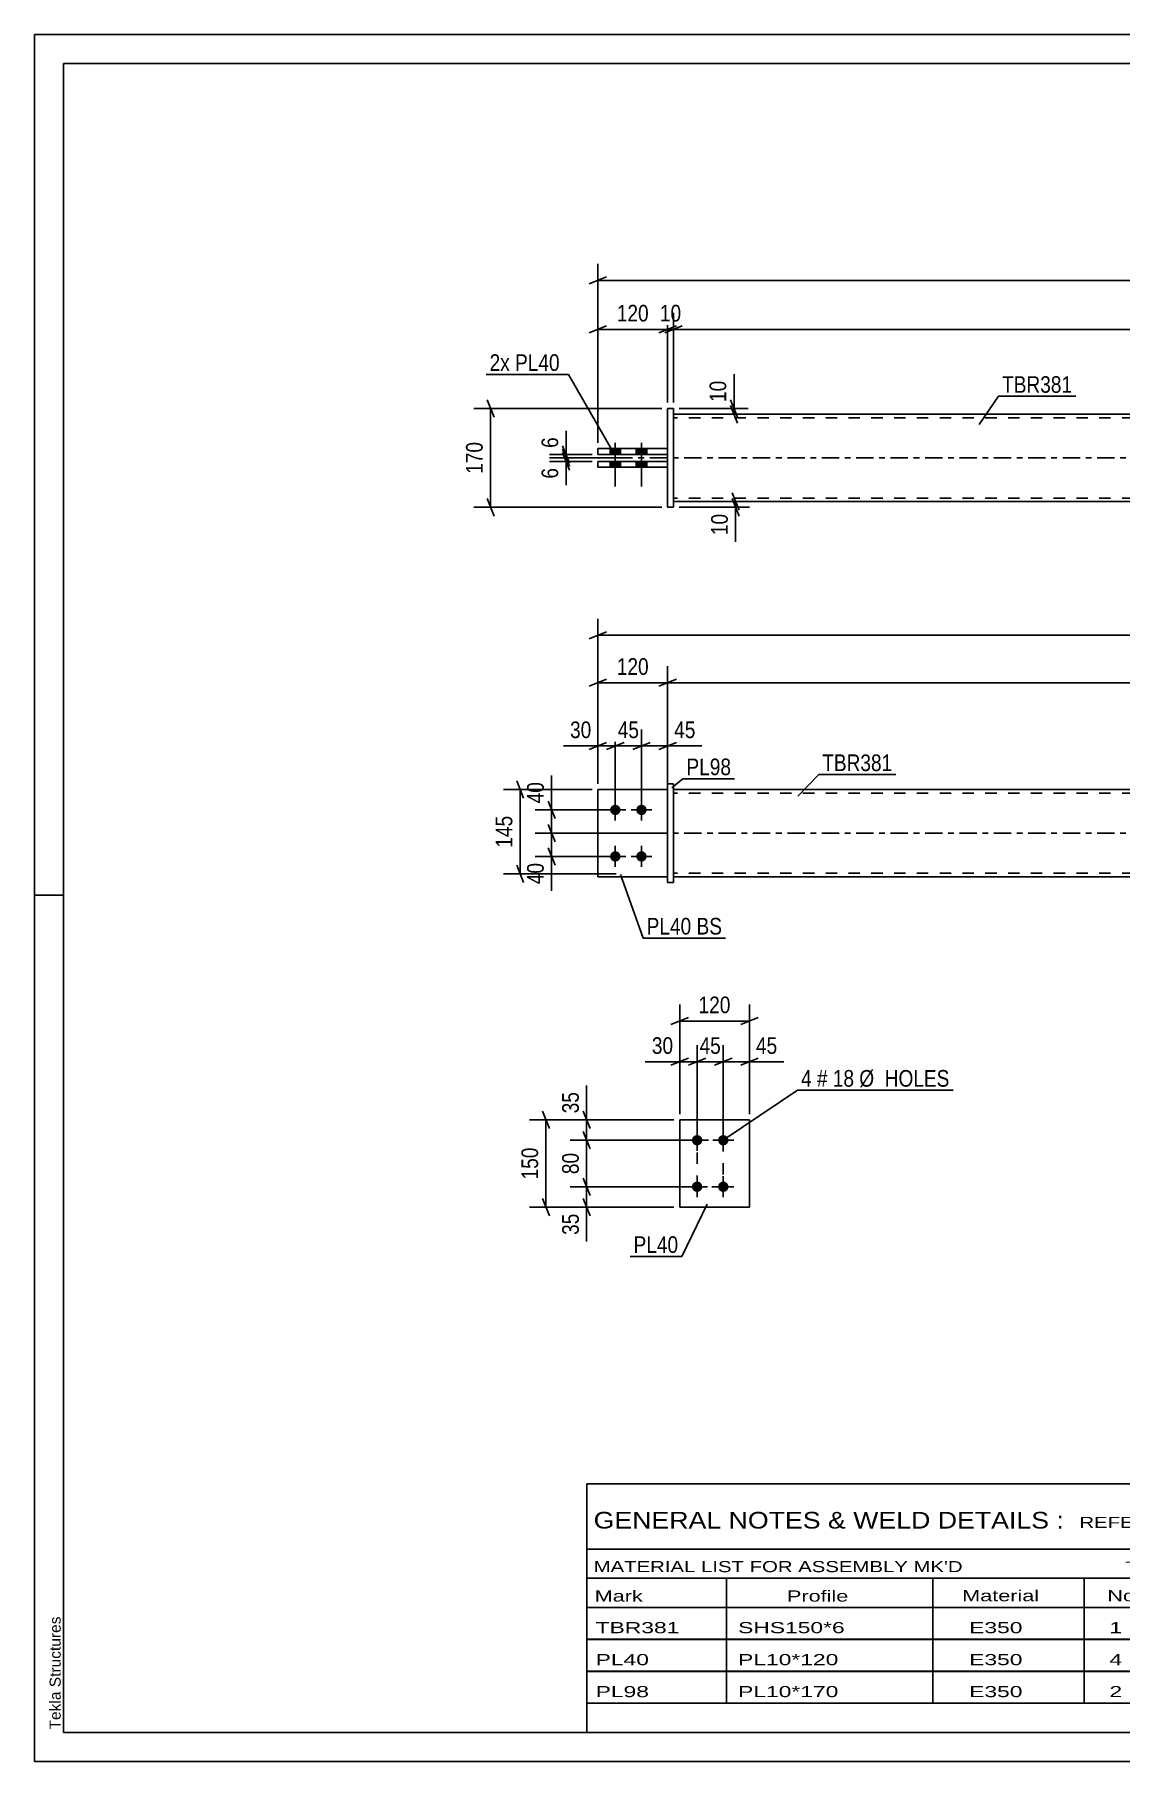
# Model space of a CAD drawing. Header units: millimetres. Extents: x 0 to 420, y 0 to 297.
# Drawn here: x 0 to 186.8, y 0 to 297 of the extents above; entities that cross this region are included whole.
import ezdxf

# ---------------------------------------------------------------- set-up
doc = ezdxf.new("R2010")
doc.units = ezdxf.units.MM
doc.linetypes.add('DXK_LINE_DOT2', pattern=[3.9198, 1.9599, -1.9599])
doc.linetypes.add('DXK_LINE_DOT3', pattern=[5.9187, 2.979, -0.9799, 0.9799, -0.9799])
doc.styles.add('Arial', font='ARIAL.TTF', dxfattribs={"height": 0.2})
doc.styles.add('Arial Narrow', font='ARIALN.TTF', dxfattribs={"height": 0.2})

# ---------------------------------------------------------------- blocks, each defined once
blk = doc.blocks.new('Unknown-580550349-1162')
at = {"color": 5, "linetype": 'Continuous'}
for p, q in [((420, 297), (0, 297)), ((0, 297), (0, 0)), ((0, 292), (0, 297)), ((415, 292), (5, 292)), ((5, 292), (5, 5)), ((5, 149), (0, 149)), ((0, 0), (0, 5)), ((5, 5), (415, 5)), ((0, 0), (420, 0))]:
    blk.add_line(p, q, dxfattribs=at)
at = {"color": 174, "linetype": 'Continuous', "style": 'Arial'}
blk.add_text('Tekla Structures', height=1.9102, rotation=90, dxfattribs=at).set_placement((4.5, 5.5))
blk = doc.blocks.new('Part-580550349-1800 - 1768')
at = {"color": 2, "linetype": 'Continuous'}
for p, q in [((109.88, 168.15), (108.88, 168.15)), ((108.88, 168.15), (108.88, 151.15)), ((109.88, 151.15), (109.88, 168.15)), ((108.88, 151.15), (109.88, 151.15))]:
    blk.add_line(p, q, dxfattribs=at)
blk = doc.blocks.new('Part-580550349-1795 - 1768')
at = {"color": 2, "linetype": 'Continuous'}
for p, q in [((108.88, 167.15), (96.88, 167.15)), ((96.88, 152.15), (96.88, 167.15)), ((108.88, 152.15), (96.88, 152.15))]:
    blk.add_line(p, q, dxfattribs=at)
at = {"color": 7, "linetype": 'DXK_LINE_DOT2'}
blk.add_line((108.88, 152.15), (108.88, 167.15), dxfattribs=at)
blk = doc.blocks.new('Part-580550349-1790 - 1768')
at = {"color": 7, "linetype": 'DXK_LINE_DOT2'}
for p, q in [((108.88, 167.15), (96.88, 167.15)), ((96.88, 167.15), (96.88, 152.15)), ((108.88, 152.15), (108.88, 167.15)), ((96.88, 152.15), (108.88, 152.15))]:
    blk.add_line(p, q, dxfattribs=at)
blk = doc.blocks.new('Part-580550349-1805 - 1768')
at = {"color": 2, "linetype": 'Continuous'}
for p, q in [((109.88, 167.15), (334.02, 167.15)), ((109.88, 152.15), (334.02, 152.15))]:
    blk.add_line(p, q, dxfattribs=at)
at = {"color": 7, "linetype": 'DXK_LINE_DOT2'}
for p, q in [((109.88, 152.15), (109.88, 167.15)), ((334.02, 166.55), (109.88, 166.55)), ((334.02, 152.15), (334.02, 167.15)), ((334.02, 152.75), (109.88, 152.75))]:
    blk.add_line(p, q, dxfattribs=at)
at = {"color": 7, "linetype": 'DXK_LINE_DOT3'}
blk.add_line((99.88, 159.65), (344.02, 159.65), dxfattribs=at)
blk = doc.blocks.new('Bolt-580550349-1807 - 1768')
at = {"linetype": 'Continuous'}
for points in [[(99.88, 162.75, -1), (99.88, 164.55, -1)], [(104.38, 162.75, -1), (104.38, 164.55, -1)], [(99.88, 154.75, -1), (99.88, 156.55, -1)], [(104.38, 154.75, -1), (104.38, 156.55, -1)]]:
    blk.add_hatch(color=1, dxfattribs=at).paths.add_polyline_path(points)
at = {"color": 1, "linetype": 'Continuous'}
for p, q in [((101.68, 163.65), (98.08, 163.65)), ((99.88, 161.85), (99.88, 165.45)), ((106.18, 163.65), (102.58, 163.65)), ((104.38, 161.85), (104.38, 165.45)), ((99.88, 153.85), (99.88, 157.45)), ((104.38, 153.85), (104.38, 157.45)), ((101.68, 155.65), (98.08, 155.65)), ((106.18, 155.65), (102.58, 155.65))]:
    blk.add_line(p, q, dxfattribs=at)
blk = doc.blocks.new('Part-580550349-2101 - 2079')
at = {"color": 2, "linetype": 'Continuous'}
for p, q in [((108.88, 223.59), (96.88, 223.59)), ((96.88, 222.59), (96.88, 223.59)), ((108.88, 222.59), (96.88, 222.59))]:
    blk.add_line(p, q, dxfattribs=at)
at = {"color": 7, "linetype": 'DXK_LINE_DOT2'}
blk.add_line((108.88, 222.59), (108.88, 223.59), dxfattribs=at)
blk = doc.blocks.new('Part-580550349-2107 - 2079')
at = {"color": 2, "linetype": 'Continuous'}
for p, q in [((109.88, 231.69), (334.02, 231.69)), ((109.88, 216.69), (334.02, 216.69))]:
    blk.add_line(p, q, dxfattribs=at)
at = {"color": 7, "linetype": 'DXK_LINE_DOT2'}
for p, q in [((109.88, 216.69), (109.88, 231.69)), ((334.02, 231.69), (334.02, 216.69)), ((334.02, 231.09), (109.88, 231.09)), ((334.02, 217.29), (109.88, 217.29))]:
    blk.add_line(p, q, dxfattribs=at)
at = {"color": 7, "linetype": 'DXK_LINE_DOT3'}
blk.add_line((99.88, 224.19), (344.02, 224.19), dxfattribs=at)
blk = doc.blocks.new('Part-580550349-2096 - 2079')
at = {"color": 2, "linetype": 'Continuous'}
for p, q in [((96.88, 225.79), (108.88, 225.79)), ((96.88, 224.79), (96.88, 225.79)), ((108.88, 224.79), (96.88, 224.79))]:
    blk.add_line(p, q, dxfattribs=at)
at = {"color": 7, "linetype": 'DXK_LINE_DOT2'}
blk.add_line((108.88, 225.79), (108.88, 224.79), dxfattribs=at)
blk = doc.blocks.new('Part-580550349-2102 - 2079')
at = {"color": 2, "linetype": 'Continuous'}
for p, q in [((109.88, 232.69), (108.88, 232.69)), ((108.88, 232.69), (108.88, 215.69)), ((109.88, 215.69), (109.88, 232.69)), ((108.88, 215.69), (109.88, 215.69))]:
    blk.add_line(p, q, dxfattribs=at)
blk = doc.blocks.new('Bolt-580550349-2109 - 2079')
at = {"linetype": 'Continuous'}
for points in [[(98.98, 224.79), (100.78, 224.79), (100.78, 225.79), (98.98, 225.79)], [(98.98, 224.79), (100.78, 224.79), (100.78, 225.79), (98.98, 225.79)], [(103.48, 224.79), (105.28, 224.79), (105.28, 225.79), (103.48, 225.79)], [(103.48, 224.79), (105.28, 224.79), (105.28, 225.79), (103.48, 225.79)], [(98.98, 222.59), (100.78, 222.59), (100.78, 223.59), (98.98, 223.59)], [(98.98, 222.59), (100.78, 222.59), (100.78, 223.59), (98.98, 223.59)], [(103.48, 222.59), (105.28, 222.59), (105.28, 223.59), (103.48, 223.59)], [(103.48, 222.59), (105.28, 222.59), (105.28, 223.59), (103.48, 223.59)]]:
    blk.add_hatch(color=1, dxfattribs=at).paths.add_polyline_path(points)
at = {"color": 1, "linetype": 'Continuous'}
for p, q in [((98.98, 225.79), (98.98, 224.79)), ((98.98, 225.79), (98.98, 224.79)), ((99.88, 226.79), (99.88, 219.29)), ((99.88, 226.79), (99.88, 219.29)), ((100.78, 225.79), (100.78, 224.79)), ((100.78, 225.79), (100.78, 224.79)), ((103.48, 225.79), (103.48, 224.79)), ((103.48, 225.79), (103.48, 224.79)), ((104.38, 226.79), (104.38, 219.29)), ((104.38, 226.79), (104.38, 219.29)), ((105.28, 225.79), (105.28, 224.79)), ((105.28, 225.79), (105.28, 224.79)), ((98.98, 223.59), (98.98, 222.59)), ((98.98, 223.59), (98.98, 222.59)), ((100.78, 223.59), (100.78, 222.59)), ((100.78, 223.59), (100.78, 222.59)), ((103.48, 223.59), (103.48, 222.59)), ((103.48, 223.59), (103.48, 222.59)), ((105.28, 223.59), (105.28, 222.59)), ((105.28, 223.59), (105.28, 222.59))]:
    blk.add_line(p, q, dxfattribs=at)
blk = doc.blocks.new('Bolt-580550349-1445 - 1411')
at = {"linetype": 'Continuous'}
for points in [[(113.95, 105.94, -1), (113.95, 107.74, -1)], [(118.45, 105.94, -1), (118.45, 107.74, -1)], [(113.95, 97.94, -1), (113.95, 99.74, -1)], [(118.45, 97.94, -1), (118.45, 99.74, -1)]]:
    blk.add_hatch(color=1, dxfattribs=at).paths.add_polyline_path(points)
at = {"color": 1, "linetype": 'Continuous'}
for p, q in [((113.95, 105.04), (113.95, 108.64)), ((118.45, 105.04), (118.45, 108.64)), ((115.75, 106.84), (112.15, 106.84)), ((120.25, 106.84), (116.65, 106.84)), ((115.75, 98.84), (112.15, 98.84)), ((113.95, 97.04), (113.95, 100.64)), ((120.25, 98.84), (116.65, 98.84)), ((118.45, 97.04), (118.45, 100.64))]:
    blk.add_line(p, q, dxfattribs=at)
blk = doc.blocks.new('Part-580550349-1460 - 1411')
at = {"color": 2, "linetype": 'Continuous'}
for p, q in [((110.95, 95.34), (110.95, 110.34)), ((110.95, 110.34), (122.95, 110.34)), ((122.95, 95.34), (122.95, 110.34)), ((110.95, 95.34), (122.95, 95.34))]:
    blk.add_line(p, q, dxfattribs=at)
blk = doc.blocks.new('Rectangle-580550349-1545 - 1411')
at = {"color": 1, "linetype": 'DXK_LINE_DOT2'}
blk.add_lwpolyline([(113.95, 106.84), (118.45, 106.84), (118.45, 98.84), (113.95, 98.84), (113.95, 106.84)], close=True, dxfattribs=at)
blk = doc.blocks.new('StraightDimension-580550349-1939 - 1768')
at = {"color": 7, "linetype": 'Continuous'}
for p, q in [((96.88, 168.15), (96.88, 188.38)), ((108.88, 160.65), (108.88, 188.38)), ((95.38, 184.93), (98.38, 186.13)), ((96.88, 185.53), (108.88, 185.53)), ((110.38, 186.13), (107.38, 184.93))]:
    blk.add_line(p, q, dxfattribs=at)
at = {"color": 0}
blk.add_wipeout([(106.22, 186.28), (106.22, 190.48), (99.54, 190.48), (99.54, 186.28)], dxfattribs=at)
at = {"color": 3, "style": 'Arial Narrow'}
blk.add_text('120', height=2.863, dxfattribs=at).set_placement((100.14, 186.88))
blk = doc.blocks.new('StraightDimension-580550349-1811 - 1768')
at = {"color": 7, "linetype": 'Continuous'}
for p, q in [((98.88, 163.65), (86.07, 163.65)), ((88.32, 165.15), (89.52, 162.15)), ((88.92, 159.65), (88.92, 163.65)), ((89.52, 158.15), (88.32, 161.15)), ((107.88, 159.65), (86.07, 159.65))]:
    blk.add_line(p, q, dxfattribs=at)
at = {"color": 0}
blk.add_wipeout([(88.17, 169.04), (83.97, 169.04), (83.97, 164.18), (88.17, 164.18)], dxfattribs=at)
at = {"color": 7, "linetype": 'Continuous'}
blk.add_line((88.92, 163.65), (88.92, 169.56), dxfattribs=at)
blk.add_line((88.92, 163.65), (88.92, 169.56), dxfattribs=at)
at = {"color": 3, "style": 'Arial Narrow'}
blk.add_text('40', height=2.863, rotation=90.0002, dxfattribs=at).set_placement((87.57, 164.78))
blk = doc.blocks.new('StraightDimension-580550349-1820 - 1768')
at = {"color": 7, "linetype": 'Continuous'}
for p, q in [((88.32, 161.15), (89.52, 158.15)), ((107.88, 159.65), (86.07, 159.65)), ((88.92, 155.65), (88.92, 159.65)), ((98.88, 155.65), (86.07, 155.65)), ((89.52, 154.15), (88.32, 157.15))]:
    blk.add_line(p, q, dxfattribs=at)
at = {"color": 0}
blk.add_wipeout([(88.17, 155.13), (83.97, 155.13), (83.97, 150.27), (88.17, 150.27)], dxfattribs=at)
at = {"color": 7, "linetype": 'Continuous'}
blk.add_line((88.92, 155.65), (88.92, 149.75), dxfattribs=at)
blk.add_line((88.92, 155.65), (88.92, 149.75), dxfattribs=at)
at = {"color": 3, "style": 'Arial Narrow'}
blk.add_text('40', height=2.863, rotation=90.0002, dxfattribs=at).set_placement((87.57, 150.87))
blk = doc.blocks.new('StraightDimension-580550349-1830 - 1768')
at = {"color": 7, "linetype": 'Continuous'}
for p, q in [((95.88, 167.15), (80.67, 167.15)), ((84.12, 165.65), (82.92, 168.65)), ((83.52, 152.65), (83.52, 167.15)), ((100.01, 152.65), (80.67, 152.65)), ((82.92, 154.15), (84.12, 151.15))]:
    blk.add_line(p, q, dxfattribs=at)
at = {"color": 0}
blk.add_wipeout([(82.77, 163.25), (78.57, 163.25), (78.57, 156.56), (82.77, 156.56)], dxfattribs=at)
at = {"color": 3, "style": 'Arial Narrow'}
blk.add_text('145', height=2.863, rotation=90.0002, dxfattribs=at).set_placement((82.17, 157.16))
blk = doc.blocks.new('StraightDimension-580550349-1852 - 1768')
at = {"color": 7, "linetype": 'Continuous'}
for p, q in [((95.38, 174.05), (98.38, 175.25)), ((96.88, 168.15), (96.88, 177.5)), ((101.38, 175.25), (98.38, 174.05)), ((99.88, 164.65), (99.88, 177.5)), ((96.88, 174.65), (99.88, 174.65))]:
    blk.add_line(p, q, dxfattribs=at)
at = {"color": 0}
blk.add_wipeout([(96.36, 175.4), (96.36, 179.6), (91.5, 179.6), (91.5, 175.4)], dxfattribs=at)
at = {"color": 7, "linetype": 'Continuous'}
blk.add_line((96.88, 174.65), (90.98, 174.65), dxfattribs=at)
blk.add_line((96.88, 174.65), (90.98, 174.65), dxfattribs=at)
at = {"color": 3, "style": 'Arial Narrow'}
blk.add_text('30', height=2.863, dxfattribs=at).set_placement((92.1, 176))
blk = doc.blocks.new('StraightDimension-580550349-1868 - 1768')
at = {"color": 7, "linetype": 'Continuous'}
for p, q in [((98.38, 174.05), (101.38, 175.25)), ((99.88, 164.65), (99.88, 177.5)), ((105.88, 175.25), (102.88, 174.05)), ((104.38, 164.65), (104.38, 177.5)), ((99.88, 174.65), (104.38, 174.65))]:
    blk.add_line(p, q, dxfattribs=at)
at = {"color": 0}
blk.add_wipeout([(104.56, 175.4), (104.56, 179.6), (99.7, 179.6), (99.7, 175.4)], dxfattribs=at)
at = {"color": 3, "style": 'Arial Narrow'}
blk.add_text('45', height=2.863, dxfattribs=at).set_placement((100.3, 176))
blk = doc.blocks.new('StraightDimension-580550349-1881 - 1768')
at = {"color": 7, "linetype": 'Continuous'}
for p, q in [((102.88, 174.05), (105.88, 175.25)), ((104.38, 164.65), (104.38, 177.5)), ((110.38, 175.25), (107.38, 174.05)), ((108.88, 168.15), (108.88, 177.5)), ((104.38, 174.65), (108.88, 174.65))]:
    blk.add_line(p, q, dxfattribs=at)
at = {"color": 0}
blk.add_wipeout([(114.26, 175.4), (114.26, 179.6), (109.41, 179.6), (109.41, 175.4)], dxfattribs=at)
at = {"color": 7, "linetype": 'Continuous'}
blk.add_line((108.88, 174.65), (114.79, 174.65), dxfattribs=at)
blk.add_line((108.88, 174.65), (114.79, 174.65), dxfattribs=at)
at = {"color": 3, "style": 'Arial Narrow'}
blk.add_text('45', height=2.863, dxfattribs=at).set_placement((110.01, 176))
blk = doc.blocks.new('StraightDimension-580550349-1917 - 1768')
at = {"color": 7, "linetype": 'Continuous'}
for p, q in [((108.88, 160.65), (108.88, 188.38)), ((335.02, 168.15), (335.02, 188.38)), ((110.38, 186.13), (107.38, 184.93)), ((108.88, 185.53), (335.02, 185.53)), ((333.52, 184.93), (336.52, 186.13))]:
    blk.add_line(p, q, dxfattribs=at)
at = {"color": 0}
blk.add_wipeout([(226.21, 186.28), (226.21, 190.48), (217.69, 190.48), (217.69, 186.28)], dxfattribs=at)
at = {"color": 3, "style": 'Arial Narrow'}
blk.add_text('2261', height=2.863, dxfattribs=at).set_placement((218.29, 186.88))
blk = doc.blocks.new('StraightDimension-580550349-3765 - 1768')
at = {"color": 7, "linetype": 'Continuous'}
for p, q in [((96.88, 168.15), (96.88, 196.53)), ((347.02, 168.15), (347.02, 196.53)), ((98.38, 194.28), (95.38, 193.08)), ((96.88, 193.68), (347.02, 193.68)), ((345.52, 193.08), (348.52, 194.28))]:
    blk.add_line(p, q, dxfattribs=at)
at = {"color": 0}
blk.add_wipeout([(226.21, 194.43), (226.21, 198.63), (217.69, 198.63), (217.69, 194.43)], dxfattribs=at)
at = {"color": 3, "style": 'Arial Narrow'}
blk.add_text('2501', height=2.863, dxfattribs=at).set_placement((218.29, 195.03))
blk = doc.blocks.new('StraightDimension-580550349-2121 - 2079')
at = {"color": 7, "linetype": 'Continuous'}
for p, q in [((90.81, 226.29), (92.01, 223.29)), ((95.88, 224.79), (88.56, 224.79)), ((101.13, 224.19), (88.56, 224.19)), ((92.01, 222.69), (90.81, 225.69)), ((91.41, 224.19), (91.41, 224.79))]:
    blk.add_line(p, q, dxfattribs=at)
at = {"color": 0}
blk.add_wipeout([(90.66, 228.34), (86.46, 228.34), (86.46, 225.31), (90.66, 225.31)], dxfattribs=at)
at = {"color": 7, "linetype": 'Continuous'}
blk.add_line((91.41, 224.79), (91.41, 228.87), dxfattribs=at)
blk.add_line((91.41, 224.79), (91.41, 228.87), dxfattribs=at)
at = {"color": 3, "style": 'Arial Narrow'}
blk.add_text('6', height=2.86, rotation=90.0002, dxfattribs=at).set_placement((90.06, 225.91))
blk = doc.blocks.new('StraightDimension-580550349-2131 - 2079')
at = {"color": 7, "linetype": 'Continuous'}
for p, q in [((101.13, 224.19), (88.56, 224.19)), ((95.88, 223.59), (88.56, 223.59)), ((90.81, 225.69), (92.01, 222.69)), ((92.01, 222.09), (90.81, 225.09)), ((91.41, 223.59), (91.41, 224.19))]:
    blk.add_line(p, q, dxfattribs=at)
at = {"color": 0}
blk.add_wipeout([(90.66, 223.06), (86.46, 223.06), (86.46, 220.03), (90.66, 220.03)], dxfattribs=at)
at = {"color": 7, "linetype": 'Continuous'}
blk.add_line((91.41, 223.59), (91.41, 219.51), dxfattribs=at)
blk.add_line((91.41, 223.59), (91.41, 219.51), dxfattribs=at)
at = {"color": 3, "style": 'Arial Narrow'}
blk.add_text('6', height=2.86, rotation=90.0002, dxfattribs=at).set_placement((90.06, 220.63))
blk = doc.blocks.new('StraightDimension-580550349-2142 - 2079')
at = {"color": 7, "linetype": 'Continuous'}
for p, q in [((107.88, 232.69), (75.57, 232.69)), ((79.02, 231.19), (77.82, 234.19)), ((78.42, 215.69), (78.42, 232.69)), ((77.82, 217.19), (79.02, 214.19)), ((107.88, 215.69), (75.57, 215.69))]:
    blk.add_line(p, q, dxfattribs=at)
at = {"color": 0}
blk.add_wipeout([(77.67, 227.53), (73.47, 227.53), (73.47, 220.85), (77.67, 220.85)], dxfattribs=at)
at = {"color": 3, "style": 'Arial Narrow'}
blk.add_text('170', height=2.863, rotation=90.0002, dxfattribs=at).set_placement((77.07, 221.45))
blk = doc.blocks.new('StraightDimension-580550349-2169 - 2079')
at = {"color": 7, "linetype": 'Continuous'}
for p, q in [((110.88, 232.69), (122.71, 232.69)), ((110.88, 231.69), (122.71, 231.69)), ((119.71, 234.19), (120.91, 231.19)), ((120.91, 230.19), (119.71, 233.19)), ((120.31, 231.69), (120.31, 232.69))]:
    blk.add_line(p, q, dxfattribs=at)
at = {"color": 0}
blk.add_wipeout([(119.56, 238.07), (115.36, 238.07), (115.36, 233.21), (119.56, 233.21)], dxfattribs=at)
at = {"color": 7, "linetype": 'Continuous'}
blk.add_line((120.31, 232.69), (120.31, 238.59), dxfattribs=at)
blk.add_line((120.31, 232.69), (120.31, 238.59), dxfattribs=at)
at = {"color": 3, "style": 'Arial Narrow'}
blk.add_text('10', height=2.863, rotation=90.0002, dxfattribs=at).set_placement((118.96, 233.81))
blk = doc.blocks.new('StraightDimension-580550349-2180 - 2079')
at = {"color": 7, "linetype": 'Continuous'}
for p, q in [((119.98, 218.19), (121.18, 215.19)), ((121.18, 214.19), (119.98, 217.19)), ((110.88, 216.69), (122.98, 216.69)), ((110.88, 215.69), (122.98, 215.69)), ((120.58, 215.69), (120.58, 216.69))]:
    blk.add_line(p, q, dxfattribs=at)
at = {"color": 0}
blk.add_wipeout([(119.83, 215.16), (115.63, 215.16), (115.63, 210.31), (119.83, 210.31)], dxfattribs=at)
at = {"color": 7, "linetype": 'Continuous'}
blk.add_line((120.58, 215.69), (120.58, 209.78), dxfattribs=at)
blk.add_line((120.58, 215.69), (120.58, 209.78), dxfattribs=at)
at = {"color": 3, "style": 'Arial Narrow'}
blk.add_text('10', height=2.863, rotation=90.0002, dxfattribs=at).set_placement((119.23, 210.91))
blk = doc.blocks.new('StraightDimension-580550349-2200 - 2079')
at = {"color": 7, "linetype": 'Continuous'}
for p, q in [((95.38, 245.7), (98.38, 246.9)), ((96.88, 226.79), (96.88, 249.15)), ((110.38, 246.9), (107.38, 245.7)), ((108.88, 233.69), (108.88, 249.15)), ((96.88, 246.3), (108.88, 246.3))]:
    blk.add_line(p, q, dxfattribs=at)
at = {"color": 0}
blk.add_wipeout([(106.22, 247.05), (106.22, 251.25), (99.54, 251.25), (99.54, 247.05)], dxfattribs=at)
at = {"color": 3, "style": 'Arial Narrow'}
blk.add_text('120', height=2.863, dxfattribs=at).set_placement((100.14, 247.65))
blk = doc.blocks.new('StraightDimension-580550349-2210 - 2079')
at = {"color": 7, "linetype": 'Continuous'}
for p, q in [((107.38, 245.7), (110.38, 246.9)), ((111.38, 246.9), (108.38, 245.7)), ((108.88, 233.69), (108.88, 249.15)), ((109.88, 233.69), (109.88, 249.15)), ((108.88, 246.3), (109.88, 246.3))]:
    blk.add_line(p, q, dxfattribs=at)
at = {"color": 0}
blk.add_wipeout([(111.81, 247.05), (111.81, 251.25), (106.95, 251.25), (106.95, 247.05)], dxfattribs=at)
at = {"color": 3, "style": 'Arial Narrow'}
blk.add_text('10', height=2.863, dxfattribs=at).set_placement((107.55, 247.65))
blk = doc.blocks.new('StraightDimension-580550349-2220 - 2079')
at = {"color": 7, "linetype": 'Continuous'}
for p, q in [((111.38, 246.9), (108.38, 245.7)), ((109.88, 233.69), (109.88, 249.15)), ((332.52, 245.7), (335.52, 246.9)), ((334.02, 233.69), (334.02, 249.15)), ((109.88, 246.3), (334.02, 246.3))]:
    blk.add_line(p, q, dxfattribs=at)
at = {"color": 0}
blk.add_wipeout([(226.21, 247.05), (226.21, 251.25), (217.69, 251.25), (217.69, 247.05)], dxfattribs=at)
at = {"color": 3, "style": 'Arial Narrow'}
blk.add_text('2241', height=2.863, dxfattribs=at).set_placement((218.29, 247.65))
blk = doc.blocks.new('StraightDimension-580550349-2241 - 2079')
at = {"color": 7, "linetype": 'Continuous'}
for p, q in [((96.88, 226.79), (96.88, 257.56)), ((347.02, 226.79), (347.02, 257.56)), ((98.38, 255.31), (95.38, 254.11)), ((96.88, 254.71), (347.02, 254.71)), ((345.52, 254.11), (348.52, 255.31))]:
    blk.add_line(p, q, dxfattribs=at)
at = {"color": 0}
blk.add_wipeout([(226.21, 255.46), (226.21, 259.66), (217.69, 259.66), (217.69, 255.46)], dxfattribs=at)
at = {"color": 3, "style": 'Arial Narrow'}
blk.add_text('2501', height=2.863, dxfattribs=at).set_placement((218.29, 256.06))
blk = doc.blocks.new('StraightDimension-580550349-1482 - 1411')
at = {"color": 7, "linetype": 'Continuous'}
for p, q in [((112.95, 98.84), (92.1, 98.84)), ((94.35, 100.34), (95.55, 97.34)), ((94.95, 95.34), (94.95, 98.84)), ((109.95, 95.34), (92.1, 95.34)), ((95.55, 93.84), (94.35, 96.84))]:
    blk.add_line(p, q, dxfattribs=at)
at = {"color": 0}
blk.add_wipeout([(94.2, 94.82), (90, 94.82), (90, 89.96), (94.2, 89.96)], dxfattribs=at)
at = {"color": 7, "linetype": 'Continuous'}
blk.add_line((94.95, 95.34), (94.95, 89.44), dxfattribs=at)
blk.add_line((94.95, 95.34), (94.95, 89.44), dxfattribs=at)
at = {"color": 3, "style": 'Arial Narrow'}
blk.add_text('35', height=2.863, rotation=90.0002, dxfattribs=at).set_placement((93.6, 90.56))
blk = doc.blocks.new('StraightDimension-580550349-1514 - 1411')
at = {"color": 7, "linetype": 'Continuous'}
for p, q in [((113.95, 107.84), (113.95, 123.19)), ((118.45, 107.84), (118.45, 123.19)), ((112.45, 119.74), (115.45, 120.94)), ((113.95, 120.34), (118.45, 120.34)), ((119.95, 120.94), (116.95, 119.74))]:
    blk.add_line(p, q, dxfattribs=at)
at = {"color": 0}
blk.add_wipeout([(118.62, 121.09), (118.62, 125.29), (113.77, 125.29), (113.77, 121.09)], dxfattribs=at)
at = {"color": 3, "style": 'Arial Narrow'}
blk.add_text('45', height=2.863, dxfattribs=at).set_placement((114.37, 121.69))
blk = doc.blocks.new('StraightDimension-580550349-1472 - 1411')
at = {"color": 7, "linetype": 'Continuous'}
for p, q in [((94.35, 108.34), (95.55, 105.34)), ((112.95, 106.84), (92.1, 106.84)), ((94.95, 98.84), (94.95, 106.84)), ((112.95, 98.84), (92.1, 98.84)), ((95.55, 97.34), (94.35, 100.34))]:
    blk.add_line(p, q, dxfattribs=at)
at = {"color": 0}
blk.add_wipeout([(94.2, 105.27), (90, 105.27), (90, 100.41), (94.2, 100.41)], dxfattribs=at)
at = {"color": 3, "style": 'Arial Narrow'}
blk.add_text('80', height=2.863, rotation=90.0002, dxfattribs=at).set_placement((93.6, 101.01))
blk = doc.blocks.new('StraightDimension-580550349-1524 - 1411')
at = {"color": 7, "linetype": 'Continuous'}
for p, q in [((110.95, 111.34), (110.95, 123.19)), ((113.95, 107.84), (113.95, 123.19)), ((109.45, 119.74), (112.45, 120.94)), ((110.95, 120.34), (113.95, 120.34)), ((115.45, 120.94), (112.45, 119.74))]:
    blk.add_line(p, q, dxfattribs=at)
at = {"color": 0}
blk.add_wipeout([(110.42, 121.09), (110.42, 125.29), (105.57, 125.29), (105.57, 121.09)], dxfattribs=at)
at = {"color": 7, "linetype": 'Continuous'}
blk.add_line((110.95, 120.34), (105.04, 120.34), dxfattribs=at)
blk.add_line((110.95, 120.34), (105.04, 120.34), dxfattribs=at)
at = {"color": 3, "style": 'Arial Narrow'}
blk.add_text('30', height=2.863, dxfattribs=at).set_placement((106.17, 121.69))
blk = doc.blocks.new('StraightDimension-580550349-1462 - 1411')
at = {"color": 7, "linetype": 'Continuous'}
for p, q in [((109.95, 110.34), (92.1, 110.34)), ((94.35, 111.84), (95.55, 108.84)), ((94.95, 106.84), (94.95, 110.34)), ((95.55, 105.34), (94.35, 108.34)), ((112.95, 106.84), (92.1, 106.84))]:
    blk.add_line(p, q, dxfattribs=at)
at = {"color": 0}
blk.add_wipeout([(94.2, 115.72), (90, 115.72), (90, 110.87), (94.2, 110.87)], dxfattribs=at)
at = {"color": 7, "linetype": 'Continuous'}
blk.add_line((94.95, 110.34), (94.95, 116.25), dxfattribs=at)
blk.add_line((94.95, 110.34), (94.95, 116.25), dxfattribs=at)
at = {"color": 3, "style": 'Arial Narrow'}
blk.add_text('35', height=2.863, rotation=90.0002, dxfattribs=at).set_placement((93.6, 111.47))
blk = doc.blocks.new('StraightDimension-580550349-1493 - 1411')
at = {"color": 7, "linetype": 'Continuous'}
for p, q in [((109.95, 110.34), (85.1, 110.34)), ((88.55, 108.84), (87.35, 111.84)), ((87.95, 95.34), (87.95, 110.34)), ((109.95, 95.34), (85.1, 95.34)), ((87.35, 96.84), (88.55, 93.84))]:
    blk.add_line(p, q, dxfattribs=at)
at = {"color": 0}
blk.add_wipeout([(87.2, 106.18), (83, 106.18), (83, 99.5), (87.2, 99.5)], dxfattribs=at)
at = {"color": 3, "style": 'Arial Narrow'}
blk.add_text('150', height=2.863, rotation=90.0002, dxfattribs=at).set_placement((86.6, 100.1))
blk = doc.blocks.new('StraightDimension-580550349-1504 - 1411')
at = {"color": 7, "linetype": 'Continuous'}
for p, q in [((118.45, 107.84), (118.45, 123.19)), ((122.95, 111.34), (122.95, 123.19)), ((116.95, 119.74), (119.95, 120.94)), ((118.45, 120.34), (122.95, 120.34)), ((124.45, 120.94), (121.45, 119.74))]:
    blk.add_line(p, q, dxfattribs=at)
at = {"color": 0}
blk.add_wipeout([(128.33, 121.09), (128.33, 125.29), (123.47, 125.29), (123.47, 121.09)], dxfattribs=at)
at = {"color": 7, "linetype": 'Continuous'}
blk.add_line((122.95, 120.34), (128.85, 120.34), dxfattribs=at)
blk.add_line((122.95, 120.34), (128.85, 120.34), dxfattribs=at)
at = {"color": 3, "style": 'Arial Narrow'}
blk.add_text('45', height=2.863, dxfattribs=at).set_placement((124.07, 121.69))
blk = doc.blocks.new('StraightDimension-580550349-1535 - 1411')
at = {"color": 7, "linetype": 'Continuous'}
for p, q in [((109.45, 126.74), (112.45, 127.94)), ((110.95, 111.34), (110.95, 130.19)), ((124.45, 127.94), (121.45, 126.74)), ((122.95, 111.34), (122.95, 130.19)), ((110.95, 127.34), (122.95, 127.34))]:
    blk.add_line(p, q, dxfattribs=at)
at = {"color": 0}
blk.add_wipeout([(120.29, 128.09), (120.29, 132.29), (113.6, 132.29), (113.6, 128.09)], dxfattribs=at)
at = {"color": 3, "style": 'Arial Narrow'}
blk.add_text('120', height=2.863, dxfattribs=at).set_placement((114.2, 128.69))
blk = doc.blocks.new('Unknown-580550349-4418')
at = {"color": 7, "linetype": 'Continuous'}
for p, q in [((95, 47.75), (255, 47.75)), ((95, 36.5), (95, 47.75)), ((255, 47.75), (255, 36.5)), ((95, 36.5), (255, 36.5)), ((95, 36.5), (95, 31.5)), ((255, 36.5), (255, 31.5)), ((95, 31.5), (255, 31.5)), ((95, 31.5), (95, 26.5)), ((119, 31.5), (119, 26.5)), ((154.5, 31.5), (154.5, 26.5)), ((180.5, 31.5), (180.5, 26.5)), ((193.5, 31.5), (193.5, 26.5)), ((211, 31.5), (211, 26.5)), ((233, 31.5), (233, 26.5)), ((255, 31.5), (255, 26.5)), ((95, 26.5), (255, 26.5)), ((95, 26.45), (95, 21.05)), ((95, 26.45), (255, 26.45)), ((119, 26.5), (119, 21)), ((154.5, 26.5), (154.5, 21)), ((180.5, 26.5), (180.5, 21)), ((193.5, 26.5), (193.5, 21)), ((211, 26.5), (211, 21)), ((233, 26.5), (233, 21)), ((255, 26.45), (255, 21.05)), ((95, 21.05), (255, 21.05)), ((95, 20.95), (95, 15.55)), ((95, 20.95), (255, 20.95)), ((119, 21), (119, 15.5)), ((154.5, 21), (154.5, 15.5)), ((180.5, 21), (180.5, 15.5)), ((193.5, 21), (193.5, 15.5)), ((211, 21), (211, 15.5)), ((233, 21), (233, 15.5)), ((255, 20.95), (255, 15.55)), ((95, 15.55), (255, 15.55)), ((95, 15.45), (95, 10.05)), ((95, 15.45), (255, 15.45)), ((119, 15.5), (119, 10)), ((154.5, 15.5), (154.5, 10)), ((180.5, 15.5), (180.5, 10)), ((193.5, 15.5), (193.5, 10)), ((211, 15.5), (211, 10)), ((233, 15.5), (233, 10)), ((255, 15.45), (255, 10.05)), ((95, 10.05), (255, 10.05)), ((95, 10), (255, 10)), ((95, 10), (95, 5)), ((211, 10), (211, 5)), ((233, 10), (233, 5)), ((255, 10), (255, 5)), ((95, 5), (255, 5))]:
    blk.add_line(p, q, dxfattribs=at)
at = {"color": 7, "style": 'Arial Narrow'}
for s, height, width, p in [('GENERAL NOTES & WELD DETAILS :', 2.8633, 1.4, (96.15, 40.06)), ('REFER TYP DRAWING TYP-01', 1.9089, 1.6, (179.7, 40.16)), ("MATERIAL LIST FOR ASSEMBLY MK'D", 1.9089, 1.6, (96.15, 32.56)), ('TBR381', 1.909, 1.794707, (187.59, 32.47)), ('3', 1.91, 1.794707, (217.08, 32.56)), ('No. Required', 1.9089, 1.6, (226.41, 32.56)), ('Mark', 1.909, 1.7, (96.34, 27.5)), ('Profile', 1.909, 1.7, (129.41, 27.5)), ('Material', 1.909, 1.7, (159.54, 27.56)), ('No.', 1.909, 1.7, (184.5, 27.56)), ('Length', 1.909, 1.7, (195, 27.56)), ('Area', 1.909, 1.7, (217.5, 27.56)), ('Weight', 1.909, 1.7, (237, 27.56))]:
    blk.add_text(s, height=height, dxfattribs=dict(at, width=width)).set_placement(p)
at = {"color": 7, "linetype": 'Continuous', "style": 'Arial Narrow'}
for s, height, width, p in [('TBR381', 1.909, 1.794707, (96.5, 22.06)), ('SHS150*6', 1.909, 1.794707, (121, 22.06)), ('E350', 1.909, 1.794707, (160.74, 22.06)), ('1', 1.91, 1.794707, (184.86, 22.06)), ('2241', 1.909, 1.794707, (197.58, 22.06)), ('1.3', 1.909, 1.794707, (221.32, 22.06)), ('60.8', 1.909, 1.794707, (240.14, 22.06)), ('PL40', 1.909, 1.794707, (96.5, 16.56)), ('PL10*120', 1.909, 1.794707, (121, 16.56)), ('E350', 1.909, 1.794707, (160.74, 16.56)), ('4', 1.91, 1.794707, (184.86, 16.56)), ('150', 1.909, 1.794707, (199.77, 16.56)), ('0.0', 1.909, 1.794707, (221.32, 16.56)), ('5.7', 1.909, 1.794707, (242.33, 16.56)), ('PL98', 1.909, 1.794707, (96.5, 11.06)), ('PL10*170', 1.909, 1.794707, (121, 11.06)), ('E350', 1.909, 1.794707, (160.74, 11.06)), ('2', 1.91, 1.794707, (184.86, 11.06)), ('170', 1.909, 1.794707, (199.77, 11.06)), ('0.1', 1.909, 1.794707, (221.32, 11.06)), ('4.5', 1.909, 1.794707, (242.33, 11.06)), ('Total', 1.909, 1.7, (197.33, 6.5)), ('1.6', 1.909, 1.794707, (220.83, 6.5)), ('71.0', 1.909, 1.794707, (240.14, 6.5))]:
    blk.add_text(s, height=height, dxfattribs=dict(at, width=width)).set_placement(p)
blk = doc.blocks.new('Mark-580550349-1796 - 1768')
at = {"color": 0}
blk.add_wipeout([(119.8, 169.62), (119.8, 172.62), (112.12, 172.62), (112.12, 169.62)], dxfattribs=at)
blk.add_wipeout([(119.8, 169.62), (119.8, 172.62), (112.12, 172.62), (112.12, 169.62)], dxfattribs=at)
at = {"color": 30, "linetype": 'Continuous'}
for p, q in [((109.58, 167.46), (111.52, 169.02)), ((111.52, 169.02), (120.4, 169.02))]:
    blk.add_line(p, q, dxfattribs=at)
at = {"color": 3, "style": 'Arial Narrow'}
blk.add_text('PL98', height=2.863, dxfattribs=at).set_placement((112.12, 169.62))
blk = doc.blocks.new('Mark-580550349-1801 - 1768')
at = {"color": 0}
blk.add_wipeout([(147.52, 170.33), (147.52, 173.33), (135.47, 173.33), (135.47, 170.33)], dxfattribs=at)
blk.add_wipeout([(147.52, 170.33), (147.52, 173.33), (135.47, 173.33), (135.47, 170.33)], dxfattribs=at)
at = {"color": 30, "linetype": 'Continuous'}
for p, q in [((131.26, 165.99), (134.87, 169.73)), ((134.87, 169.73), (148.12, 169.73))]:
    blk.add_line(p, q, dxfattribs=at)
at = {"color": 3, "style": 'Arial Narrow'}
blk.add_text('TBR381', height=2.863, dxfattribs=at).set_placement((135.47, 170.33))
blk = doc.blocks.new('MarkSet-580550349-2070 - 1768')
at = {"color": 0}
blk.add_wipeout([(112.95, 142.22), (112.95, 145.22), (105.27, 145.22), (105.27, 142.22)], dxfattribs=at)
blk.add_wipeout([(112.95, 142.22), (112.95, 145.22), (105.27, 145.22), (105.27, 142.22)], dxfattribs=at)
at = {"color": 30, "linetype": 'Continuous'}
blk.add_line((100.78, 152.55), (104.67, 141.62), dxfattribs=at)
at = {"color": 0}
blk.add_wipeout([(118.23, 142.22), (118.23, 145.22), (113.85, 145.22), (113.85, 142.22)], dxfattribs=at)
blk.add_wipeout([(118.23, 142.22), (118.23, 145.22), (113.85, 145.22), (113.85, 142.22)], dxfattribs=at)
at = {"color": 30, "linetype": 'Continuous'}
blk.add_line((104.67, 141.62), (118.83, 141.62), dxfattribs=at)
at = {"color": 3, "style": 'Arial Narrow'}
for s, p in [('PL40', (105.27, 142.22)), ('BS', (113.85, 142.22))]:
    blk.add_text(s, height=2.863, dxfattribs=at).set_placement(p)
blk = doc.blocks.new('MarkSet-580550349-2294 - 2079')
at = {"color": 30, "linetype": 'Continuous'}
blk.add_line((99.31, 225.56), (91.81, 238.55), dxfattribs=at)
at = {"color": 0}
blk.add_wipeout([(81.74, 239.15), (81.74, 242.15), (78.26, 242.15), (78.26, 239.15)], dxfattribs=at)
blk.add_wipeout([(81.74, 239.15), (81.74, 242.15), (78.26, 242.15), (78.26, 239.15)], dxfattribs=at)
blk.add_wipeout([(90.31, 239.15), (90.31, 242.15), (82.64, 242.15), (82.64, 239.15)], dxfattribs=at)
blk.add_wipeout([(90.31, 239.15), (90.31, 242.15), (82.64, 242.15), (82.64, 239.15)], dxfattribs=at)
at = {"color": 30, "linetype": 'Continuous'}
blk.add_line((77.66, 238.55), (91.81, 238.55), dxfattribs=at)
at = {"color": 3, "style": 'Arial Narrow'}
for s, p in [('2x', (78.26, 239.15)), ('PL40', (82.64, 239.15))]:
    blk.add_text(s, height=2.863, dxfattribs=at).set_placement(p)
blk = doc.blocks.new('Mark-580550349-2103 - 2079')
at = {"color": 0}
blk.add_wipeout([(178.46, 235.38), (178.46, 238.38), (166.4, 238.38), (166.4, 235.38)], dxfattribs=at)
blk.add_wipeout([(178.46, 235.38), (178.46, 238.38), (166.4, 238.38), (166.4, 235.38)], dxfattribs=at)
at = {"color": 30, "linetype": 'Continuous'}
for p, q in [((162.43, 229.93), (165.8, 234.78)), ((165.8, 234.78), (179.06, 234.78))]:
    blk.add_line(p, q, dxfattribs=at)
at = {"color": 3, "style": 'Arial Narrow'}
blk.add_text('TBR381', height=2.863, dxfattribs=at).set_placement((166.4, 235.38))
blk = doc.blocks.new('Mark-580550349-1441 - 1411')
at = {"color": 0}
blk.add_wipeout([(133.66, 116.05), (133.66, 119.05), (131.83, 119.05), (131.83, 116.05)], dxfattribs=at)
blk.add_wipeout([(133.66, 116.05), (133.66, 119.05), (131.83, 119.05), (131.83, 116.05)], dxfattribs=at)
at = {"color": 7, "linetype": 'Continuous'}
blk.add_line((118.45, 106.84), (131.23, 115.45), dxfattribs=at)
at = {"color": 0}
blk.add_wipeout([(136.39, 116.05), (136.39, 119.05), (134.56, 119.05), (134.56, 116.05)], dxfattribs=at)
blk.add_wipeout([(136.39, 116.05), (136.39, 119.05), (134.56, 119.05), (134.56, 116.05)], dxfattribs=at)
at = {"color": 3, "style": 'Arial Narrow'}
blk.add_text('4', height=2.86, dxfattribs=at).set_placement((131.83, 116.05))
at = {"color": 0}
blk.add_wipeout([(140.94, 116.05), (140.94, 119.05), (137.29, 119.05), (137.29, 116.05)], dxfattribs=at)
blk.add_wipeout([(140.94, 116.05), (140.94, 119.05), (137.29, 119.05), (137.29, 116.05)], dxfattribs=at)
at = {"color": 3, "style": 'Arial Narrow'}
blk.add_text('#', height=2.86, dxfattribs=at).set_placement((134.56, 116.05))
at = {"color": 0}
blk.add_wipeout([(157.37, 116.05), (157.37, 119.05), (141.84, 119.05), (141.84, 116.05)], dxfattribs=at)
blk.add_wipeout([(157.37, 116.05), (157.37, 119.05), (141.84, 119.05), (141.84, 116.05)], dxfattribs=at)
at = {"color": 7, "linetype": 'Continuous'}
blk.add_line((131.23, 115.45), (157.97, 115.45), dxfattribs=at)
at = {"color": 3, "style": 'Arial Narrow'}
for s, p in [('18', (137.29, 116.05)), ('Ø  HOLES', (141.84, 116.05))]:
    blk.add_text(s, height=2.863, dxfattribs=at).set_placement(p)
blk = doc.blocks.new('Mark-580550349-1456 - 1411')
at = {"color": 0}
blk.add_wipeout([(110.7, 87.46), (110.7, 90.46), (103.02, 90.46), (103.02, 87.46)], dxfattribs=at)
blk.add_wipeout([(110.7, 87.46), (110.7, 90.46), (103.02, 90.46), (103.02, 87.46)], dxfattribs=at)
at = {"color": 30, "linetype": 'Continuous'}
for p in [(115.66, 95.87), (102.42, 86.86)]:
    blk.add_line(p, (111.3, 86.86), dxfattribs=at)
at = {"color": 3, "style": 'Arial Narrow'}
blk.add_text('PL40', height=2.863, dxfattribs=at).set_placement((103.02, 87.46))

msp = doc.modelspace()

# ---------------------------------------------------------------- block references
for name in ['Unknown-580550349-1162', 'Part-580550349-2107 - 2079', 'Part-580550349-2102 - 2079', 'Part-580550349-2096 - 2079', 'Bolt-580550349-2109 - 2079', 'Part-580550349-2101 - 2079', 'Part-580550349-1795 - 1768', 'Part-580550349-1790 - 1768', 'Part-580550349-1805 - 1768', 'Part-580550349-1800 - 1768', 'Bolt-580550349-1807 - 1768', 'Part-580550349-1460 - 1411', 'Bolt-580550349-1445 - 1411', 'Rectangle-580550349-1545 - 1411', 'Unknown-580550349-4418']:
    msp.add_blockref(name, (0, 0))

# ---------------------------------------------------------------- next in the draw order: block references
for name in ['StraightDimension-580550349-2169 - 2079', 'StraightDimension-580550349-2121 - 2079', 'StraightDimension-580550349-2180 - 2079', 'StraightDimension-580550349-1939 - 1768', 'StraightDimension-580550349-1514 - 1411', 'StraightDimension-580550349-1482 - 1411']:
    msp.add_blockref(name, (0, 0))

# ---------------------------------------------------------------- next in the draw order: block references
for name in ['StraightDimension-580550349-2131 - 2079', 'StraightDimension-580550349-1811 - 1768', 'StraightDimension-580550349-1504 - 1411', 'StraightDimension-580550349-1472 - 1411']:
    msp.add_blockref(name, (0, 0))

# ---------------------------------------------------------------- next in the draw order: block references
for name in ['StraightDimension-580550349-2142 - 2079', 'StraightDimension-580550349-1820 - 1768', 'StraightDimension-580550349-1524 - 1411']:
    msp.add_blockref(name, (0, 0))

# ---------------------------------------------------------------- next in the draw order: block references
for name in ['StraightDimension-580550349-2200 - 2079', 'StraightDimension-580550349-1830 - 1768', 'StraightDimension-580550349-1462 - 1411']:
    msp.add_blockref(name, (0, 0))

# ---------------------------------------------------------------- next in the draw order: block references
for name in ['StraightDimension-580550349-2210 - 2079', 'StraightDimension-580550349-1852 - 1768', 'MarkSet-580550349-2070 - 1768', 'StraightDimension-580550349-1493 - 1411']:
    msp.add_blockref(name, (0, 0))

# ---------------------------------------------------------------- next in the draw order: block references
for name in ['StraightDimension-580550349-2220 - 2079', 'StraightDimension-580550349-1868 - 1768', 'StraightDimension-580550349-1535 - 1411', 'Mark-580550349-1456 - 1411']:
    msp.add_blockref(name, (0, 0))

# ---------------------------------------------------------------- next in the draw order: block references
for name in ['StraightDimension-580550349-2241 - 2079', 'StraightDimension-580550349-1881 - 1768', 'Mark-580550349-1441 - 1411']:
    msp.add_blockref(name, (0, 0))

# ---------------------------------------------------------------- next in the draw order: block references
for name in ['MarkSet-580550349-2294 - 2079', 'Mark-580550349-2103 - 2079', 'StraightDimension-580550349-1917 - 1768']:
    msp.add_blockref(name, (0, 0))

# ---------------------------------------------------------------- next in the draw order: block references
msp.add_blockref('StraightDimension-580550349-3765 - 1768', (0, 0))

# ---------------------------------------------------------------- next in the draw order: block references
for name in ['Mark-580550349-1796 - 1768', 'Mark-580550349-1801 - 1768']:
    msp.add_blockref(name, (0, 0))

doc.saveas('drawing.dxf')
